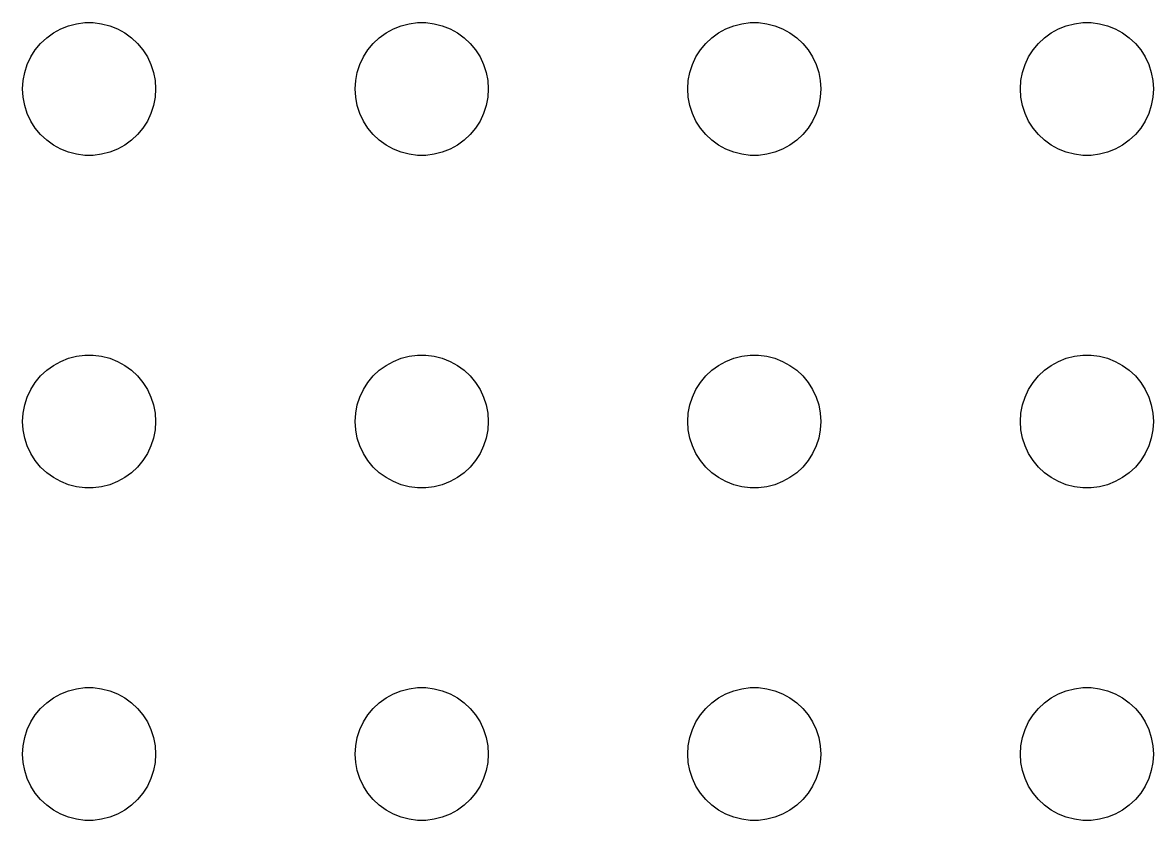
# Model space of a CAD drawing. Header units: metres. Extents: x -134 to 134, y 518 to 1078.
# Drawn here: x -99 to -73.5, y 888 to 906 of the extents above; entities that cross this region are included whole.
import ezdxf

# ---------------------------------------------------------------- set-up
doc = ezdxf.new("R2010")
doc.units = ezdxf.units.M

msp = doc.modelspace()

# ---------------------------------------------------------------- linework, layer by layer
for p, q in [((-98.4561, 905.656), (-98.3037, 905.766)), ((-98.3037, 905.766), (-98.1387, 905.857)), ((-98.1387, 905.857), (-97.9635, 905.927)), ((-97.9635, 905.927), (-97.7811, 905.973)), ((-97.7811, 905.973), (-97.5942, 905.997)), ((-97.5942, 905.997), (-97.4058, 905.997)), ((-97.4058, 905.997), (-97.2189, 905.973)), ((-97.2189, 905.973), (-97.0365, 905.927)), ((-97.0365, 905.927), (-96.8613, 905.857)), ((-96.8613, 905.857), (-96.6963, 905.766)), ((-96.6963, 905.766), (-96.5439, 905.656)), ((-90.9561, 905.656), (-90.8037, 905.766)), ((-90.8037, 905.766), (-90.6387, 905.857)), ((-90.6387, 905.857), (-90.4635, 905.927)), ((-90.4635, 905.927), (-90.2811, 905.973)), ((-90.2811, 905.973), (-90.0942, 905.997)), ((-90.0942, 905.997), (-89.9058, 905.997)), ((-89.9058, 905.997), (-89.7189, 905.973)), ((-89.7189, 905.973), (-89.5365, 905.927)), ((-89.5365, 905.927), (-89.3613, 905.857)), ((-89.3613, 905.857), (-89.1963, 905.766)), ((-89.1963, 905.766), (-89.0439, 905.656)), ((-83.4561, 905.656), (-83.3037, 905.766)), ((-83.3037, 905.766), (-83.1387, 905.857)), ((-83.1387, 905.857), (-82.9635, 905.927)), ((-82.9635, 905.927), (-82.7811, 905.973)), ((-82.7811, 905.973), (-82.5942, 905.997)), ((-82.5942, 905.997), (-82.4058, 905.997)), ((-82.4058, 905.997), (-82.2189, 905.973)), ((-82.2189, 905.973), (-82.0365, 905.927)), ((-82.0365, 905.927), (-81.8613, 905.857)), ((-81.8613, 905.857), (-81.6963, 905.766)), ((-81.6963, 905.766), (-81.5439, 905.656)), ((-75.9561, 905.656), (-75.8037, 905.766)), ((-75.8037, 905.766), (-75.6387, 905.857)), ((-75.6387, 905.857), (-75.4635, 905.927)), ((-75.4635, 905.927), (-75.2811, 905.973)), ((-75.2811, 905.973), (-75.0942, 905.997)), ((-75.0942, 905.997), (-74.9058, 905.997)), ((-74.9058, 905.997), (-74.7189, 905.973)), ((-74.7189, 905.973), (-74.5365, 905.927)), ((-74.5365, 905.927), (-74.3613, 905.857)), ((-74.3613, 905.857), (-74.1963, 905.766)), ((-74.1963, 905.766), (-74.0439, 905.656)), ((-98.7135, 905.382), (-98.5934, 905.527)), ((-98.5934, 905.527), (-98.4561, 905.656)), ((-96.5439, 905.656), (-96.4065, 905.527)), ((-96.4065, 905.527), (-96.2865, 905.382)), ((-91.2135, 905.382), (-91.0934, 905.527)), ((-91.0934, 905.527), (-90.9561, 905.656)), ((-89.0439, 905.656), (-88.9065, 905.527)), ((-88.9065, 905.527), (-88.7865, 905.382)), ((-83.7135, 905.382), (-83.5934, 905.527)), ((-83.5934, 905.527), (-83.4561, 905.656)), ((-81.5439, 905.656), (-81.4065, 905.527)), ((-81.4065, 905.527), (-81.2865, 905.382)), ((-76.2135, 905.382), (-76.0934, 905.527)), ((-76.0934, 905.527), (-75.9561, 905.656)), ((-74.0439, 905.656), (-73.9065, 905.527)), ((-73.9065, 905.527), (-73.7865, 905.382)), ((-98.8145, 905.223), (-98.7135, 905.382)), ((-96.2865, 905.382), (-96.1855, 905.223)), ((-91.3145, 905.223), (-91.2135, 905.382)), ((-88.7865, 905.382), (-88.6855, 905.223)), ((-83.8145, 905.223), (-83.7135, 905.382)), ((-81.2865, 905.382), (-81.1855, 905.223)), ((-76.3145, 905.223), (-76.2135, 905.382)), ((-73.7865, 905.382), (-73.6855, 905.223)), ((-98.9529, 904.873), (-98.8947, 905.052)), ((-98.8947, 905.052), (-98.8145, 905.223)), ((-96.1855, 905.223), (-96.1053, 905.052)), ((-96.1053, 905.052), (-96.0471, 904.873)), ((-91.4529, 904.873), (-91.3947, 905.052)), ((-91.3947, 905.052), (-91.3145, 905.223)), ((-88.6855, 905.223), (-88.6053, 905.052)), ((-88.6053, 905.052), (-88.5471, 904.873)), ((-83.9529, 904.873), (-83.8947, 905.052)), ((-83.8947, 905.052), (-83.8145, 905.223)), ((-81.1855, 905.223), (-81.1053, 905.052)), ((-81.1053, 905.052), (-81.0471, 904.873)), ((-76.4529, 904.873), (-76.3947, 905.052)), ((-76.3947, 905.052), (-76.3145, 905.223)), ((-73.6855, 905.223), (-73.6053, 905.052)), ((-73.6053, 905.052), (-73.5471, 904.873)), ((-98.9882, 904.688), (-98.9529, 904.873)), ((-96.0471, 904.873), (-96.0118, 904.688)), ((-91.4882, 904.688), (-91.4529, 904.873)), ((-88.5471, 904.873), (-88.5118, 904.688)), ((-83.9882, 904.688), (-83.9529, 904.873)), ((-81.0471, 904.873), (-81.0118, 904.688)), ((-76.4882, 904.688), (-76.4529, 904.873)), ((-73.5471, 904.873), (-73.5118, 904.688)), ((-99, 904.5), (-98.9882, 904.688)), ((-98.9882, 904.312), (-99, 904.5)), ((-96.0118, 904.688), (-96, 904.5)), ((-96, 904.5), (-96.0118, 904.312)), ((-91.5, 904.5), (-91.4882, 904.688)), ((-91.4882, 904.312), (-91.5, 904.5)), ((-88.5118, 904.688), (-88.5, 904.5)), ((-88.5, 904.5), (-88.5118, 904.312)), ((-84, 904.5), (-83.9882, 904.688)), ((-83.9882, 904.312), (-84, 904.5)), ((-81.0118, 904.688), (-81, 904.5)), ((-81, 904.5), (-81.0118, 904.312)), ((-76.5, 904.5), (-76.4882, 904.688)), ((-76.4882, 904.312), (-76.5, 904.5)), ((-73.5118, 904.688), (-73.5, 904.5)), ((-73.5, 904.5), (-73.5118, 904.312)), ((-98.9529, 904.127), (-98.9882, 904.312)), ((-96.0118, 904.312), (-96.0471, 904.127)), ((-91.4529, 904.127), (-91.4882, 904.312)), ((-88.5118, 904.312), (-88.5471, 904.127)), ((-83.9529, 904.127), (-83.9882, 904.312)), ((-81.0118, 904.312), (-81.0471, 904.127)), ((-76.4529, 904.127), (-76.4882, 904.312)), ((-73.5118, 904.312), (-73.5471, 904.127)), ((-98.8947, 903.948), (-98.9529, 904.127)), ((-96.0471, 904.127), (-96.1053, 903.948)), ((-91.3947, 903.948), (-91.4529, 904.127)), ((-88.5471, 904.127), (-88.6053, 903.948)), ((-83.8947, 903.948), (-83.9529, 904.127)), ((-81.0471, 904.127), (-81.1053, 903.948)), ((-76.3947, 903.948), (-76.4529, 904.127)), ((-73.5471, 904.127), (-73.6053, 903.948)), ((-98.8145, 903.777), (-98.8947, 903.948)), ((-98.7135, 903.618), (-98.8145, 903.777)), ((-96.1855, 903.777), (-96.2865, 903.618)), ((-96.1053, 903.948), (-96.1855, 903.777)), ((-91.3145, 903.777), (-91.3947, 903.948)), ((-91.2135, 903.618), (-91.3145, 903.777)), ((-88.6855, 903.777), (-88.7865, 903.618)), ((-88.6053, 903.948), (-88.6855, 903.777)), ((-83.8145, 903.777), (-83.8947, 903.948)), ((-83.7135, 903.618), (-83.8145, 903.777)), ((-81.1855, 903.777), (-81.2865, 903.618)), ((-81.1053, 903.948), (-81.1855, 903.777)), ((-76.3145, 903.777), (-76.3947, 903.948)), ((-76.2135, 903.618), (-76.3145, 903.777)), ((-73.6855, 903.777), (-73.7865, 903.618)), ((-73.6053, 903.948), (-73.6855, 903.777)), ((-98.5934, 903.473), (-98.7135, 903.618)), ((-98.4561, 903.344), (-98.5934, 903.473)), ((-96.4065, 903.473), (-96.5439, 903.344)), ((-96.2865, 903.618), (-96.4065, 903.473)), ((-91.0934, 903.473), (-91.2135, 903.618)), ((-90.9561, 903.344), (-91.0934, 903.473)), ((-88.9065, 903.473), (-89.0439, 903.344)), ((-88.7865, 903.618), (-88.9065, 903.473)), ((-83.5934, 903.473), (-83.7135, 903.618)), ((-83.4561, 903.344), (-83.5934, 903.473)), ((-81.4065, 903.473), (-81.5439, 903.344)), ((-81.2865, 903.618), (-81.4065, 903.473)), ((-76.0934, 903.473), (-76.2135, 903.618)), ((-75.9561, 903.344), (-76.0934, 903.473)), ((-73.9065, 903.473), (-74.0439, 903.344)), ((-73.7865, 903.618), (-73.9065, 903.473)), ((-98.3037, 903.234), (-98.4561, 903.344)), ((-98.1387, 903.143), (-98.3037, 903.234)), ((-96.6963, 903.234), (-96.8613, 903.143)), ((-96.5439, 903.344), (-96.6963, 903.234)), ((-90.8037, 903.234), (-90.9561, 903.344)), ((-90.6387, 903.143), (-90.8037, 903.234)), ((-89.1963, 903.234), (-89.3613, 903.143)), ((-89.0439, 903.344), (-89.1963, 903.234)), ((-83.3037, 903.234), (-83.4561, 903.344)), ((-83.1387, 903.143), (-83.3037, 903.234)), ((-81.6963, 903.234), (-81.8613, 903.143)), ((-81.5439, 903.344), (-81.6963, 903.234)), ((-75.8037, 903.234), (-75.9561, 903.344)), ((-75.6387, 903.143), (-75.8037, 903.234)), ((-74.1963, 903.234), (-74.3613, 903.143)), ((-74.0439, 903.344), (-74.1963, 903.234)), ((-97.9635, 903.073), (-98.1387, 903.143)), ((-97.7811, 903.027), (-97.9635, 903.073)), ((-97.5942, 903.003), (-97.7811, 903.027)), ((-97.4058, 903.003), (-97.5942, 903.003)), ((-97.2189, 903.027), (-97.4058, 903.003)), ((-97.0365, 903.073), (-97.2189, 903.027)), ((-96.8613, 903.143), (-97.0365, 903.073)), ((-90.4635, 903.073), (-90.6387, 903.143)), ((-90.2811, 903.027), (-90.4635, 903.073)), ((-90.0942, 903.003), (-90.2811, 903.027)), ((-89.9058, 903.003), (-90.0942, 903.003)), ((-89.7189, 903.027), (-89.9058, 903.003)), ((-89.5365, 903.073), (-89.7189, 903.027)), ((-89.3613, 903.143), (-89.5365, 903.073)), ((-82.9635, 903.073), (-83.1387, 903.143)), ((-82.7811, 903.027), (-82.9635, 903.073)), ((-82.5942, 903.003), (-82.7811, 903.027)), ((-82.4058, 903.003), (-82.5942, 903.003)), ((-82.2189, 903.027), (-82.4058, 903.003)), ((-82.0365, 903.073), (-82.2189, 903.027)), ((-81.8613, 903.143), (-82.0365, 903.073)), ((-75.4635, 903.073), (-75.6387, 903.143)), ((-75.2811, 903.027), (-75.4635, 903.073)), ((-75.0942, 903.003), (-75.2811, 903.027)), ((-74.9058, 903.003), (-75.0942, 903.003)), ((-74.7189, 903.027), (-74.9058, 903.003)), ((-74.5365, 903.073), (-74.7189, 903.027)), ((-74.3613, 903.143), (-74.5365, 903.073)), ((-98.1387, 898.357), (-97.9635, 898.427)), ((-97.9635, 898.427), (-97.7811, 898.473)), ((-97.7811, 898.473), (-97.5942, 898.497)), ((-97.5942, 898.497), (-97.4058, 898.497)), ((-97.4058, 898.497), (-97.2189, 898.473)), ((-97.2189, 898.473), (-97.0365, 898.427)), ((-97.0365, 898.427), (-96.8613, 898.357)), ((-90.6387, 898.357), (-90.4635, 898.427)), ((-90.4635, 898.427), (-90.2811, 898.473)), ((-90.2811, 898.473), (-90.0942, 898.497)), ((-90.0942, 898.497), (-89.9058, 898.497)), ((-89.9058, 898.497), (-89.7189, 898.473)), ((-89.7189, 898.473), (-89.5365, 898.427)), ((-89.5365, 898.427), (-89.3613, 898.357)), ((-83.1387, 898.357), (-82.9635, 898.427)), ((-82.9635, 898.427), (-82.7811, 898.473)), ((-82.7811, 898.473), (-82.5942, 898.497)), ((-82.5942, 898.497), (-82.4058, 898.497)), ((-82.4058, 898.497), (-82.2189, 898.473)), ((-82.2189, 898.473), (-82.0365, 898.427)), ((-82.0365, 898.427), (-81.8613, 898.357)), ((-75.6387, 898.357), (-75.4635, 898.427)), ((-75.4635, 898.427), (-75.2811, 898.473)), ((-75.2811, 898.473), (-75.0942, 898.497)), ((-75.0942, 898.497), (-74.9058, 898.497)), ((-74.9058, 898.497), (-74.7189, 898.473)), ((-74.7189, 898.473), (-74.5365, 898.427)), ((-74.5365, 898.427), (-74.3613, 898.357)), ((-98.5934, 898.027), (-98.4561, 898.156)), ((-98.4561, 898.156), (-98.3037, 898.266)), ((-98.3037, 898.266), (-98.1387, 898.357)), ((-96.8613, 898.357), (-96.6963, 898.266)), ((-96.6963, 898.266), (-96.5439, 898.156)), ((-96.5439, 898.156), (-96.4065, 898.027)), ((-91.0934, 898.027), (-90.9561, 898.156)), ((-90.9561, 898.156), (-90.8037, 898.266)), ((-90.8037, 898.266), (-90.6387, 898.357)), ((-89.3613, 898.357), (-89.1963, 898.266)), ((-89.1963, 898.266), (-89.0439, 898.156)), ((-89.0439, 898.156), (-88.9065, 898.027)), ((-83.5934, 898.027), (-83.4561, 898.156)), ((-83.4561, 898.156), (-83.3037, 898.266)), ((-83.3037, 898.266), (-83.1387, 898.357)), ((-81.8613, 898.357), (-81.6963, 898.266)), ((-81.6963, 898.266), (-81.5439, 898.156)), ((-81.5439, 898.156), (-81.4065, 898.027)), ((-76.0934, 898.027), (-75.9561, 898.156)), ((-75.9561, 898.156), (-75.8037, 898.266)), ((-75.8037, 898.266), (-75.6387, 898.357)), ((-74.3613, 898.357), (-74.1963, 898.266)), ((-74.1963, 898.266), (-74.0439, 898.156)), ((-74.0439, 898.156), (-73.9065, 898.027)), ((-98.8145, 897.723), (-98.7135, 897.882)), ((-98.7135, 897.882), (-98.5934, 898.027)), ((-96.4065, 898.027), (-96.2865, 897.882)), ((-96.2865, 897.882), (-96.1855, 897.723)), ((-91.3145, 897.723), (-91.2135, 897.882)), ((-91.2135, 897.882), (-91.0934, 898.027)), ((-88.9065, 898.027), (-88.7865, 897.882)), ((-88.7865, 897.882), (-88.6855, 897.723)), ((-83.8145, 897.723), (-83.7135, 897.882)), ((-83.7135, 897.882), (-83.5934, 898.027)), ((-81.4065, 898.027), (-81.2865, 897.882)), ((-81.2865, 897.882), (-81.1855, 897.723)), ((-76.3145, 897.723), (-76.2135, 897.882)), ((-76.2135, 897.882), (-76.0934, 898.027)), ((-73.9065, 898.027), (-73.7865, 897.882)), ((-73.7865, 897.882), (-73.6855, 897.723)), ((-98.8947, 897.552), (-98.8145, 897.723)), ((-96.1855, 897.723), (-96.1053, 897.552)), ((-91.3947, 897.552), (-91.3145, 897.723)), ((-88.6855, 897.723), (-88.6053, 897.552)), ((-83.8947, 897.552), (-83.8145, 897.723)), ((-81.1855, 897.723), (-81.1053, 897.552)), ((-76.3947, 897.552), (-76.3145, 897.723)), ((-73.6855, 897.723), (-73.6053, 897.552)), ((-98.9882, 897.188), (-98.9529, 897.373)), ((-98.9529, 897.373), (-98.8947, 897.552)), ((-96.1053, 897.552), (-96.0471, 897.373)), ((-96.0471, 897.373), (-96.0118, 897.188)), ((-91.4882, 897.188), (-91.4529, 897.373)), ((-91.4529, 897.373), (-91.3947, 897.552)), ((-88.6053, 897.552), (-88.5471, 897.373)), ((-88.5471, 897.373), (-88.5118, 897.188)), ((-83.9882, 897.188), (-83.9529, 897.373)), ((-83.9529, 897.373), (-83.8947, 897.552)), ((-81.1053, 897.552), (-81.0471, 897.373)), ((-81.0471, 897.373), (-81.0118, 897.188)), ((-76.4882, 897.188), (-76.4529, 897.373)), ((-76.4529, 897.373), (-76.3947, 897.552)), ((-73.6053, 897.552), (-73.5471, 897.373)), ((-73.5471, 897.373), (-73.5118, 897.188)), ((-99, 897), (-98.9882, 897.188)), ((-96.0118, 897.188), (-96, 897)), ((-91.5, 897), (-91.4882, 897.188)), ((-88.5118, 897.188), (-88.5, 897)), ((-84, 897), (-83.9882, 897.188)), ((-81.0118, 897.188), (-81, 897)), ((-76.5, 897), (-76.4882, 897.188)), ((-73.5118, 897.188), (-73.5, 897)), ((-98.9882, 896.812), (-99, 897)), ((-96, 897), (-96.0118, 896.812)), ((-91.4882, 896.812), (-91.5, 897)), ((-88.5, 897), (-88.5118, 896.812)), ((-83.9882, 896.812), (-84, 897)), ((-81, 897), (-81.0118, 896.812)), ((-76.4882, 896.812), (-76.5, 897)), ((-73.5, 897), (-73.5118, 896.812)), ((-98.9529, 896.627), (-98.9882, 896.812)), ((-98.8947, 896.448), (-98.9529, 896.627)), ((-96.0471, 896.627), (-96.1053, 896.448)), ((-96.0118, 896.812), (-96.0471, 896.627)), ((-91.4529, 896.627), (-91.4882, 896.812)), ((-91.3947, 896.448), (-91.4529, 896.627)), ((-88.5471, 896.627), (-88.6053, 896.448)), ((-88.5118, 896.812), (-88.5471, 896.627)), ((-83.9529, 896.627), (-83.9882, 896.812)), ((-83.8947, 896.448), (-83.9529, 896.627)), ((-81.0471, 896.627), (-81.1053, 896.448)), ((-81.0118, 896.812), (-81.0471, 896.627)), ((-76.4529, 896.627), (-76.4882, 896.812)), ((-76.3947, 896.448), (-76.4529, 896.627)), ((-73.5471, 896.627), (-73.6053, 896.448)), ((-73.5118, 896.812), (-73.5471, 896.627)), ((-98.8145, 896.277), (-98.8947, 896.448)), ((-96.1053, 896.448), (-96.1855, 896.277)), ((-91.3145, 896.277), (-91.3947, 896.448)), ((-88.6053, 896.448), (-88.6855, 896.277)), ((-83.8145, 896.277), (-83.8947, 896.448)), ((-81.1053, 896.448), (-81.1855, 896.277)), ((-76.3145, 896.277), (-76.3947, 896.448)), ((-73.6053, 896.448), (-73.6855, 896.277)), ((-98.7135, 896.118), (-98.8145, 896.277)), ((-98.5934, 895.973), (-98.7135, 896.118)), ((-96.2865, 896.118), (-96.4065, 895.973)), ((-96.1855, 896.277), (-96.2865, 896.118)), ((-91.2135, 896.118), (-91.3145, 896.277)), ((-91.0934, 895.973), (-91.2135, 896.118)), ((-88.7865, 896.118), (-88.9065, 895.973)), ((-88.6855, 896.277), (-88.7865, 896.118)), ((-83.7135, 896.118), (-83.8145, 896.277)), ((-83.5934, 895.973), (-83.7135, 896.118)), ((-81.2865, 896.118), (-81.4065, 895.973)), ((-81.1855, 896.277), (-81.2865, 896.118)), ((-76.2135, 896.118), (-76.3145, 896.277)), ((-76.0934, 895.973), (-76.2135, 896.118)), ((-73.7865, 896.118), (-73.9065, 895.973)), ((-73.6855, 896.277), (-73.7865, 896.118)), ((-98.4561, 895.844), (-98.5934, 895.973)), ((-98.3037, 895.734), (-98.4561, 895.844)), ((-96.5439, 895.844), (-96.6963, 895.734)), ((-96.4065, 895.973), (-96.5439, 895.844)), ((-90.9561, 895.844), (-91.0934, 895.973)), ((-90.8037, 895.734), (-90.9561, 895.844)), ((-89.0439, 895.844), (-89.1963, 895.734)), ((-88.9065, 895.973), (-89.0439, 895.844)), ((-83.4561, 895.844), (-83.5934, 895.973)), ((-83.3037, 895.734), (-83.4561, 895.844)), ((-81.5439, 895.844), (-81.6963, 895.734)), ((-81.4065, 895.973), (-81.5439, 895.844)), ((-75.9561, 895.844), (-76.0934, 895.973)), ((-75.8037, 895.734), (-75.9561, 895.844)), ((-74.0439, 895.844), (-74.1963, 895.734)), ((-73.9065, 895.973), (-74.0439, 895.844)), ((-98.1387, 895.643), (-98.3037, 895.734)), ((-97.9635, 895.573), (-98.1387, 895.643)), ((-97.7811, 895.527), (-97.9635, 895.573)), ((-97.0365, 895.573), (-97.2189, 895.527)), ((-96.8613, 895.643), (-97.0365, 895.573)), ((-96.6963, 895.734), (-96.8613, 895.643)), ((-90.6387, 895.643), (-90.8037, 895.734)), ((-90.4635, 895.573), (-90.6387, 895.643)), ((-90.2811, 895.527), (-90.4635, 895.573)), ((-89.5365, 895.573), (-89.7189, 895.527)), ((-89.3613, 895.643), (-89.5365, 895.573)), ((-89.1963, 895.734), (-89.3613, 895.643)), ((-83.1387, 895.643), (-83.3037, 895.734)), ((-82.9635, 895.573), (-83.1387, 895.643)), ((-82.7811, 895.527), (-82.9635, 895.573)), ((-82.0365, 895.573), (-82.2189, 895.527)), ((-81.8613, 895.643), (-82.0365, 895.573)), ((-81.6963, 895.734), (-81.8613, 895.643)), ((-75.6387, 895.643), (-75.8037, 895.734)), ((-75.4635, 895.573), (-75.6387, 895.643)), ((-75.2811, 895.527), (-75.4635, 895.573)), ((-74.5365, 895.573), (-74.7189, 895.527)), ((-74.3613, 895.643), (-74.5365, 895.573)), ((-74.1963, 895.734), (-74.3613, 895.643)), ((-97.5942, 895.503), (-97.7811, 895.527)), ((-97.4058, 895.503), (-97.5942, 895.503)), ((-97.2189, 895.527), (-97.4058, 895.503)), ((-90.0942, 895.503), (-90.2811, 895.527)), ((-89.9058, 895.503), (-90.0942, 895.503)), ((-89.7189, 895.527), (-89.9058, 895.503)), ((-82.5942, 895.503), (-82.7811, 895.527)), ((-82.4058, 895.503), (-82.5942, 895.503)), ((-82.2189, 895.527), (-82.4058, 895.503)), ((-75.0942, 895.503), (-75.2811, 895.527)), ((-74.9058, 895.503), (-75.0942, 895.503)), ((-74.7189, 895.527), (-74.9058, 895.503)), ((-97.9635, 890.927), (-97.7811, 890.973)), ((-97.7811, 890.973), (-97.5942, 890.997)), ((-97.5942, 890.997), (-97.4058, 890.997)), ((-97.4058, 890.997), (-97.2189, 890.973)), ((-97.2189, 890.973), (-97.0365, 890.927)), ((-90.4635, 890.927), (-90.2811, 890.973)), ((-90.2811, 890.973), (-90.0942, 890.997)), ((-90.0942, 890.997), (-89.9058, 890.997)), ((-89.9058, 890.997), (-89.7189, 890.973)), ((-89.7189, 890.973), (-89.5365, 890.927)), ((-82.9635, 890.927), (-82.7811, 890.973)), ((-82.7811, 890.973), (-82.5942, 890.997)), ((-82.5942, 890.997), (-82.4058, 890.997)), ((-82.4058, 890.997), (-82.2189, 890.973)), ((-82.2189, 890.973), (-82.0365, 890.927)), ((-75.4635, 890.927), (-75.2811, 890.973)), ((-75.2811, 890.973), (-75.0942, 890.997)), ((-75.0942, 890.997), (-74.9058, 890.997)), ((-74.9058, 890.997), (-74.7189, 890.973)), ((-74.7189, 890.973), (-74.5365, 890.927)), ((-98.4561, 890.656), (-98.3037, 890.766)), ((-98.3037, 890.766), (-98.1387, 890.857)), ((-98.1387, 890.857), (-97.9635, 890.927)), ((-97.0365, 890.927), (-96.8613, 890.857)), ((-96.8613, 890.857), (-96.6963, 890.766)), ((-96.6963, 890.766), (-96.5439, 890.656)), ((-90.9561, 890.656), (-90.8037, 890.766)), ((-90.8037, 890.766), (-90.6387, 890.857)), ((-90.6387, 890.857), (-90.4635, 890.927)), ((-89.5365, 890.927), (-89.3613, 890.857)), ((-89.3613, 890.857), (-89.1963, 890.766)), ((-89.1963, 890.766), (-89.0439, 890.656)), ((-83.4561, 890.656), (-83.3037, 890.766)), ((-83.3037, 890.766), (-83.1387, 890.857)), ((-83.1387, 890.857), (-82.9635, 890.927)), ((-82.0365, 890.927), (-81.8613, 890.857)), ((-81.8613, 890.857), (-81.6963, 890.766)), ((-81.6963, 890.766), (-81.5439, 890.656)), ((-75.9561, 890.656), (-75.8037, 890.766)), ((-75.8037, 890.766), (-75.6387, 890.857)), ((-75.6387, 890.857), (-75.4635, 890.927)), ((-74.5365, 890.927), (-74.3613, 890.857)), ((-74.3613, 890.857), (-74.1963, 890.766)), ((-74.1963, 890.766), (-74.0439, 890.656)), ((-98.7135, 890.382), (-98.5934, 890.527)), ((-98.5934, 890.527), (-98.4561, 890.656)), ((-96.5439, 890.656), (-96.4065, 890.527)), ((-96.4065, 890.527), (-96.2865, 890.382)), ((-91.2135, 890.382), (-91.0934, 890.527)), ((-91.0934, 890.527), (-90.9561, 890.656)), ((-89.0439, 890.656), (-88.9065, 890.527)), ((-88.9065, 890.527), (-88.7865, 890.382)), ((-83.7135, 890.382), (-83.5934, 890.527)), ((-83.5934, 890.527), (-83.4561, 890.656)), ((-81.5439, 890.656), (-81.4065, 890.527)), ((-81.4065, 890.527), (-81.2865, 890.382)), ((-76.2135, 890.382), (-76.0934, 890.527)), ((-76.0934, 890.527), (-75.9561, 890.656)), ((-74.0439, 890.656), (-73.9065, 890.527)), ((-73.9065, 890.527), (-73.7865, 890.382)), ((-98.8947, 890.052), (-98.8145, 890.223)), ((-98.8145, 890.223), (-98.7135, 890.382)), ((-96.2865, 890.382), (-96.1855, 890.223)), ((-96.1855, 890.223), (-96.1053, 890.052)), ((-91.3947, 890.052), (-91.3145, 890.223)), ((-91.3145, 890.223), (-91.2135, 890.382)), ((-88.7865, 890.382), (-88.6855, 890.223)), ((-88.6855, 890.223), (-88.6053, 890.052)), ((-83.8947, 890.052), (-83.8145, 890.223)), ((-83.8145, 890.223), (-83.7135, 890.382)), ((-81.2865, 890.382), (-81.1855, 890.223)), ((-81.1855, 890.223), (-81.1053, 890.052)), ((-76.3947, 890.052), (-76.3145, 890.223)), ((-76.3145, 890.223), (-76.2135, 890.382)), ((-73.7865, 890.382), (-73.6855, 890.223)), ((-73.6855, 890.223), (-73.6053, 890.052)), ((-98.9529, 889.873), (-98.8947, 890.052)), ((-96.1053, 890.052), (-96.0471, 889.873)), ((-91.4529, 889.873), (-91.3947, 890.052)), ((-88.6053, 890.052), (-88.5471, 889.873)), ((-83.9529, 889.873), (-83.8947, 890.052)), ((-81.1053, 890.052), (-81.0471, 889.873)), ((-76.4529, 889.873), (-76.3947, 890.052)), ((-73.6053, 890.052), (-73.5471, 889.873)), ((-98.9882, 889.688), (-98.9529, 889.873)), ((-96.0471, 889.873), (-96.0118, 889.688)), ((-91.4882, 889.688), (-91.4529, 889.873)), ((-88.5471, 889.873), (-88.5118, 889.688)), ((-83.9882, 889.688), (-83.9529, 889.873)), ((-81.0471, 889.873), (-81.0118, 889.688)), ((-76.4882, 889.688), (-76.4529, 889.873)), ((-73.5471, 889.873), (-73.5118, 889.688)), ((-99, 889.5), (-98.9882, 889.688)), ((-98.9882, 889.312), (-99, 889.5)), ((-96.0118, 889.688), (-96, 889.5)), ((-96, 889.5), (-96.0118, 889.312)), ((-91.5, 889.5), (-91.4882, 889.688)), ((-91.4882, 889.312), (-91.5, 889.5)), ((-88.5118, 889.688), (-88.5, 889.5)), ((-88.5, 889.5), (-88.5118, 889.312)), ((-84, 889.5), (-83.9882, 889.688)), ((-83.9882, 889.312), (-84, 889.5)), ((-81.0118, 889.688), (-81, 889.5)), ((-81, 889.5), (-81.0118, 889.312)), ((-76.5, 889.5), (-76.4882, 889.688)), ((-76.4882, 889.312), (-76.5, 889.5)), ((-73.5118, 889.688), (-73.5, 889.5)), ((-73.5, 889.5), (-73.5118, 889.312)), ((-98.9529, 889.127), (-98.9882, 889.312)), ((-96.0118, 889.312), (-96.0471, 889.127)), ((-91.4529, 889.127), (-91.4882, 889.312)), ((-88.5118, 889.312), (-88.5471, 889.127)), ((-83.9529, 889.127), (-83.9882, 889.312)), ((-81.0118, 889.312), (-81.0471, 889.127)), ((-76.4529, 889.127), (-76.4882, 889.312)), ((-73.5118, 889.312), (-73.5471, 889.127)), ((-98.8947, 888.948), (-98.9529, 889.127)), ((-98.8145, 888.777), (-98.8947, 888.948)), ((-96.1053, 888.948), (-96.1855, 888.777)), ((-96.0471, 889.127), (-96.1053, 888.948)), ((-91.3947, 888.948), (-91.4529, 889.127)), ((-91.3145, 888.777), (-91.3947, 888.948)), ((-88.6053, 888.948), (-88.6855, 888.777)), ((-88.5471, 889.127), (-88.6053, 888.948)), ((-83.8947, 888.948), (-83.9529, 889.127)), ((-83.8145, 888.777), (-83.8947, 888.948)), ((-81.1053, 888.948), (-81.1855, 888.777)), ((-81.0471, 889.127), (-81.1053, 888.948)), ((-76.3947, 888.948), (-76.4529, 889.127)), ((-76.3145, 888.777), (-76.3947, 888.948)), ((-73.6053, 888.948), (-73.6855, 888.777)), ((-73.5471, 889.127), (-73.6053, 888.948)), ((-98.7135, 888.618), (-98.8145, 888.777)), ((-96.1855, 888.777), (-96.2865, 888.618)), ((-91.2135, 888.618), (-91.3145, 888.777)), ((-88.6855, 888.777), (-88.7865, 888.618)), ((-83.7135, 888.618), (-83.8145, 888.777)), ((-81.1855, 888.777), (-81.2865, 888.618)), ((-76.2135, 888.618), (-76.3145, 888.777)), ((-73.6855, 888.777), (-73.7865, 888.618)), ((-98.5934, 888.473), (-98.7135, 888.618)), ((-98.4561, 888.344), (-98.5934, 888.473)), ((-96.4065, 888.473), (-96.5439, 888.344)), ((-96.2865, 888.618), (-96.4065, 888.473)), ((-91.0934, 888.473), (-91.2135, 888.618)), ((-90.9561, 888.344), (-91.0934, 888.473)), ((-88.9065, 888.473), (-89.0439, 888.344)), ((-88.7865, 888.618), (-88.9065, 888.473)), ((-83.5934, 888.473), (-83.7135, 888.618)), ((-83.4561, 888.344), (-83.5934, 888.473)), ((-81.4065, 888.473), (-81.5439, 888.344)), ((-81.2865, 888.618), (-81.4065, 888.473)), ((-76.0934, 888.473), (-76.2135, 888.618)), ((-75.9561, 888.344), (-76.0934, 888.473)), ((-73.9065, 888.473), (-74.0439, 888.344)), ((-73.7865, 888.618), (-73.9065, 888.473)), ((-98.3037, 888.234), (-98.4561, 888.344)), ((-98.1387, 888.143), (-98.3037, 888.234)), ((-96.6963, 888.234), (-96.8613, 888.143)), ((-96.5439, 888.344), (-96.6963, 888.234)), ((-90.8037, 888.234), (-90.9561, 888.344)), ((-90.6387, 888.143), (-90.8037, 888.234)), ((-89.1963, 888.234), (-89.3613, 888.143)), ((-89.0439, 888.344), (-89.1963, 888.234)), ((-83.3037, 888.234), (-83.4561, 888.344)), ((-83.1387, 888.143), (-83.3037, 888.234)), ((-81.6963, 888.234), (-81.8613, 888.143)), ((-81.5439, 888.344), (-81.6963, 888.234)), ((-75.8037, 888.234), (-75.9561, 888.344)), ((-75.6387, 888.143), (-75.8037, 888.234)), ((-74.1963, 888.234), (-74.3613, 888.143)), ((-74.0439, 888.344), (-74.1963, 888.234)), ((-97.9635, 888.073), (-98.1387, 888.143)), ((-97.7811, 888.027), (-97.9635, 888.073)), ((-97.5942, 888.003), (-97.7811, 888.027)), ((-97.4058, 888.003), (-97.5942, 888.003)), ((-97.2189, 888.027), (-97.4058, 888.003)), ((-97.0365, 888.073), (-97.2189, 888.027)), ((-96.8613, 888.143), (-97.0365, 888.073)), ((-90.4635, 888.073), (-90.6387, 888.143)), ((-90.2811, 888.027), (-90.4635, 888.073)), ((-90.0942, 888.003), (-90.2811, 888.027)), ((-89.9058, 888.003), (-90.0942, 888.003)), ((-89.7189, 888.027), (-89.9058, 888.003)), ((-89.5365, 888.073), (-89.7189, 888.027)), ((-89.3613, 888.143), (-89.5365, 888.073)), ((-82.9635, 888.073), (-83.1387, 888.143)), ((-82.7811, 888.027), (-82.9635, 888.073)), ((-82.5942, 888.003), (-82.7811, 888.027)), ((-82.4058, 888.003), (-82.5942, 888.003)), ((-82.2189, 888.027), (-82.4058, 888.003)), ((-82.0365, 888.073), (-82.2189, 888.027)), ((-81.8613, 888.143), (-82.0365, 888.073)), ((-75.4635, 888.073), (-75.6387, 888.143)), ((-75.2811, 888.027), (-75.4635, 888.073)), ((-75.0942, 888.003), (-75.2811, 888.027)), ((-74.9058, 888.003), (-75.0942, 888.003)), ((-74.7189, 888.027), (-74.9058, 888.003)), ((-74.5365, 888.073), (-74.7189, 888.027)), ((-74.3613, 888.143), (-74.5365, 888.073))]:
    msp.add_line(p, q)

doc.saveas('drawing.dxf')
